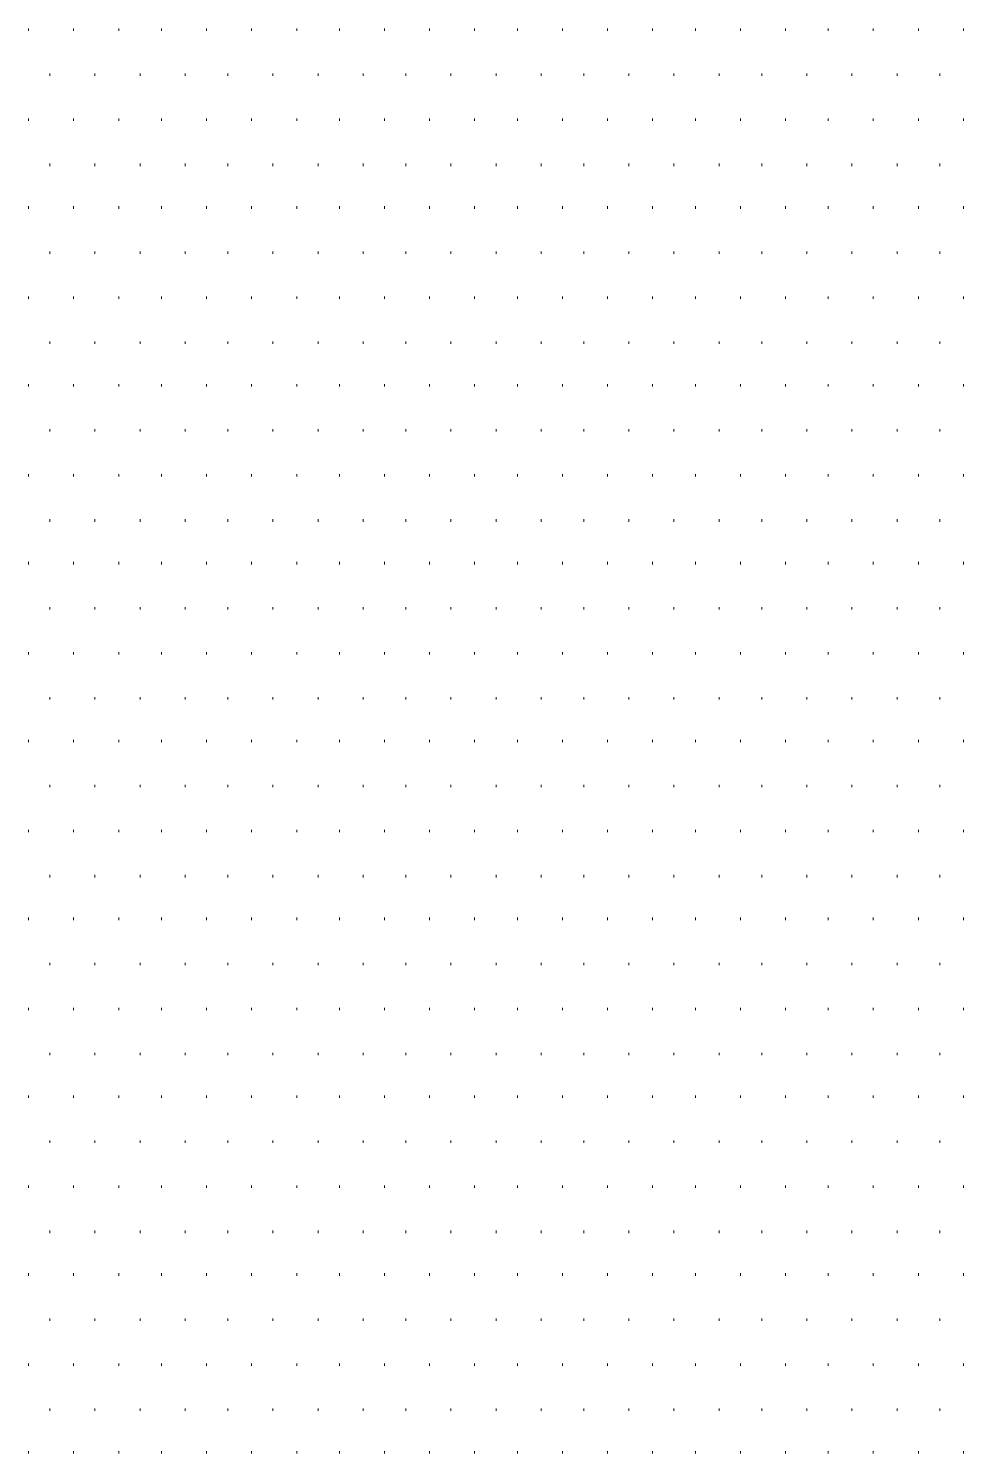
# Model space of a CAD drawing. Header units: millimetres. Extents: x -383313 to -161684, y -117025 to 99224.
# Drawn here: x -323478 to -321810, y -20991 to -18447 of the extents above; entities that cross this region are included whole.
import ezdxf

# ---------------------------------------------------------------- set-up
doc = ezdxf.new("R2010")
doc.units = ezdxf.units.MM
doc.header["$MEASUREMENT"] = 0
doc.layers.add('PDF_Geometry', color=7, linetype='Continuous')

# ---------------------------------------------------------------- blocks, each defined once
blk = doc.blocks.new('A$Cf5759c35')
at = {"layer": 'PDF_Geometry', "color": 8, "lineweight": 9}
for points in [[(34984.1, -186.3), (34984.1, -182)], [(35064.5, -186.3), (35064.5, -182)], [(35145, -186.3), (35145, -182)], [(35221.2, -186.3), (35221.2, -182)], [(35301.6, -186.3), (35301.6, -182)], [(35382, -186.3), (35382, -182)], [(35462.5, -186.3), (35462.5, -182)], [(35538.7, -186.3), (35538.7, -182)], [(35619.1, -186.3), (35619.1, -182)], [(35699.5, -186.3), (35699.5, -182)], [(35780, -186.3), (35780, -182)], [(35856.2, -186.3), (35856.2, -182)], [(35936.6, -186.3), (35936.6, -182)], [(36017, -186.3), (36017, -182)], [(36097.5, -186.3), (36097.5, -182)], [(36173.7, -186.3), (36173.7, -182)], [(36254.1, -186.3), (36254.1, -182)], [(36334.5, -186.3), (36334.5, -182)], [(36410.7, -186.3), (36410.7, -182)], [(36491.2, -186.3), (36491.2, -182)], [(36571.6, -186.3), (36571.6, -182)], [(36652, -186.3), (36652, -182)], [(35022.2, -266.7), (35022.2, -262.5)], [(35102.6, -266.7), (35102.6, -262.5)], [(35183.1, -266.7), (35183.1, -262.5)], [(35263.5, -266.7), (35263.5, -262.5)], [(35339.7, -266.7), (35339.7, -262.5)], [(35420.1, -266.7), (35420.1, -262.5)], [(35500.6, -266.7), (35500.6, -262.5)], [(35581, -266.7), (35581, -262.5)], [(35657.2, -266.7), (35657.2, -262.5)], [(35737.6, -266.7), (35737.6, -262.5)], [(35818.1, -266.7), (35818.1, -262.5)], [(35898.5, -266.7), (35898.5, -262.5)], [(35974.7, -266.7), (35974.7, -262.5)], [(36055.1, -266.7), (36055.1, -262.5)], [(36135.6, -266.7), (36135.6, -262.5)], [(36216, -266.7), (36216, -262.5)], [(36292.2, -266.7), (36292.2, -262.5)], [(36372.6, -266.7), (36372.6, -262.5)], [(36453.1, -266.7), (36453.1, -262.5)], [(36533.5, -266.7), (36533.5, -262.5)], [(36609.7, -266.7), (36609.7, -262.5)], [(34984.1, -347.1), (34984.1, -342.9)], [(35064.5, -347.1), (35064.5, -342.9)], [(35145, -347.1), (35145, -342.9)], [(35221.2, -347.1), (35221.2, -342.9)], [(35301.6, -347.1), (35301.6, -342.9)], [(35382, -347.1), (35382, -342.9)], [(35462.5, -347.1), (35462.5, -342.9)], [(35538.7, -347.1), (35538.7, -342.9)], [(35619.1, -347.1), (35619.1, -342.9)], [(35699.5, -347.1), (35699.5, -342.9)], [(35780, -347.1), (35780, -342.9)], [(35856.2, -347.1), (35856.2, -342.9)], [(35936.6, -347.1), (35936.6, -342.9)], [(36017, -347.1), (36017, -342.9)], [(36097.5, -347.1), (36097.5, -342.9)], [(36173.7, -347.1), (36173.7, -342.9)], [(36254.1, -347.1), (36254.1, -342.9)], [(36334.5, -347.1), (36334.5, -342.9)], [(36410.7, -347.1), (36410.7, -342.9)], [(36491.2, -347.1), (36491.2, -342.9)], [(36571.6, -347.1), (36571.6, -342.9)], [(36652, -347.1), (36652, -342.9)], [(35022.2, -427.6), (35022.2, -423.3)], [(35102.6, -427.6), (35102.6, -423.3)], [(35183.1, -427.6), (35183.1, -423.3)], [(35263.5, -427.6), (35263.5, -423.3)], [(35339.7, -427.6), (35339.7, -423.3)], [(35420.1, -427.6), (35420.1, -423.3)], [(35500.6, -427.6), (35500.6, -423.3)], [(35581, -427.6), (35581, -423.3)], [(35657.2, -427.6), (35657.2, -423.3)], [(35737.6, -427.6), (35737.6, -423.3)], [(35818.1, -427.6), (35818.1, -423.3)], [(35898.5, -427.6), (35898.5, -423.3)], [(35974.7, -427.6), (35974.7, -423.3)], [(36055.1, -427.6), (36055.1, -423.3)], [(36135.6, -427.6), (36135.6, -423.3)], [(36216, -427.6), (36216, -423.3)], [(36292.2, -427.6), (36292.2, -423.3)], [(36372.6, -427.6), (36372.6, -423.3)], [(36453.1, -427.6), (36453.1, -423.3)], [(36533.5, -427.6), (36533.5, -423.3)], [(36609.7, -427.6), (36609.7, -423.3)], [(34984.1, -503.8), (34984.1, -499.5)], [(35064.5, -503.8), (35064.5, -499.5)], [(35145, -503.8), (35145, -499.5)], [(35221.2, -503.8), (35221.2, -499.5)], [(35301.6, -503.8), (35301.6, -499.5)], [(35382, -503.8), (35382, -499.5)], [(35462.5, -503.8), (35462.5, -499.5)], [(35538.7, -503.8), (35538.7, -499.5)], [(35619.1, -503.8), (35619.1, -499.5)], [(35699.5, -503.8), (35699.5, -499.5)], [(35780, -503.8), (35780, -499.5)], [(35856.2, -503.8), (35856.2, -499.5)], [(35936.6, -503.8), (35936.6, -499.5)], [(36017, -503.8), (36017, -499.5)], [(36097.5, -503.8), (36097.5, -499.5)], [(36173.7, -503.8), (36173.7, -499.5)], [(36254.1, -503.8), (36254.1, -499.5)], [(36334.5, -503.8), (36334.5, -499.5)], [(36410.7, -503.8), (36410.7, -499.5)], [(36491.2, -503.8), (36491.2, -499.5)], [(36571.6, -503.8), (36571.6, -499.5)], [(36652, -503.8), (36652, -499.5)], [(35022.2, -584.2), (35022.2, -580)], [(35102.6, -584.2), (35102.6, -580)], [(35183.1, -584.2), (35183.1, -580)], [(35263.5, -584.2), (35263.5, -580)], [(35339.7, -584.2), (35339.7, -580)], [(35420.1, -584.2), (35420.1, -580)], [(35500.6, -584.2), (35500.6, -580)], [(35581, -584.2), (35581, -580)], [(35657.2, -584.2), (35657.2, -580)], [(35737.6, -584.2), (35737.6, -580)], [(35818.1, -584.2), (35818.1, -580)], [(35898.5, -584.2), (35898.5, -580)], [(35974.7, -584.2), (35974.7, -580)], [(36055.1, -584.2), (36055.1, -580)], [(36135.6, -584.2), (36135.6, -580)], [(36216, -584.2), (36216, -580)], [(36292.2, -584.2), (36292.2, -580)], [(36372.6, -584.2), (36372.6, -580)], [(36453.1, -584.2), (36453.1, -580)], [(36533.5, -584.2), (36533.5, -580)], [(36609.7, -584.2), (36609.7, -580)], [(34984.1, -664.6), (34984.1, -660.4)], [(35064.5, -664.6), (35064.5, -660.4)], [(35145, -664.6), (35145, -660.4)], [(35221.2, -664.6), (35221.2, -660.4)], [(35301.6, -664.6), (35301.6, -660.4)], [(35382, -664.6), (35382, -660.4)], [(35462.5, -664.6), (35462.5, -660.4)], [(35538.7, -664.6), (35538.7, -660.4)], [(35619.1, -664.6), (35619.1, -660.4)], [(35699.5, -664.6), (35699.5, -660.4)], [(35780, -664.6), (35780, -660.4)], [(35856.2, -664.6), (35856.2, -660.4)], [(35936.6, -664.6), (35936.6, -660.4)], [(36017, -664.6), (36017, -660.4)], [(36097.5, -664.6), (36097.5, -660.4)], [(36173.7, -664.6), (36173.7, -660.4)], [(36254.1, -664.6), (36254.1, -660.4)], [(36334.5, -664.6), (36334.5, -660.4)], [(36410.7, -664.6), (36410.7, -660.4)], [(36491.2, -664.6), (36491.2, -660.4)], [(36571.6, -664.6), (36571.6, -660.4)], [(36652, -664.6), (36652, -660.4)], [(35022.2, -745.1), (35022.2, -740.8)], [(35102.6, -745.1), (35102.6, -740.8)], [(35183.1, -745.1), (35183.1, -740.8)], [(35263.5, -745.1), (35263.5, -740.8)], [(35339.7, -745.1), (35339.7, -740.8)], [(35420.1, -745.1), (35420.1, -740.8)], [(35500.6, -745.1), (35500.6, -740.8)], [(35581, -745.1), (35581, -740.8)], [(35657.2, -745.1), (35657.2, -740.8)], [(35737.6, -745.1), (35737.6, -740.8)], [(35818.1, -745.1), (35818.1, -740.8)], [(35898.5, -745.1), (35898.5, -740.8)], [(35974.7, -745.1), (35974.7, -740.8)], [(36055.1, -745.1), (36055.1, -740.8)], [(36135.6, -745.1), (36135.6, -740.8)], [(36216, -745.1), (36216, -740.8)], [(36292.2, -745.1), (36292.2, -740.8)], [(36372.6, -745.1), (36372.6, -740.8)], [(36453.1, -745.1), (36453.1, -740.8)], [(36533.5, -745.1), (36533.5, -740.8)], [(36609.7, -745.1), (36609.7, -740.8)], [(34984.1, -821.3), (34984.1, -817)], [(35064.5, -821.3), (35064.5, -817)], [(35145, -821.3), (35145, -817)], [(35221.2, -821.3), (35221.2, -817)], [(35301.6, -821.3), (35301.6, -817)], [(35382, -821.3), (35382, -817)], [(35462.5, -821.3), (35462.5, -817)], [(35538.7, -821.3), (35538.7, -817)], [(35619.1, -821.3), (35619.1, -817)], [(35699.5, -821.3), (35699.5, -817)], [(35780, -821.3), (35780, -817)], [(35856.2, -821.3), (35856.2, -817)], [(35936.6, -821.3), (35936.6, -817)], [(36017, -821.3), (36017, -817)], [(36097.5, -821.3), (36097.5, -817)], [(36173.7, -821.3), (36173.7, -817)], [(36254.1, -821.3), (36254.1, -817)], [(36334.5, -821.3), (36334.5, -817)], [(36410.7, -821.3), (36410.7, -817)], [(36491.2, -821.3), (36491.2, -817)], [(36571.6, -821.3), (36571.6, -817)], [(36652, -821.3), (36652, -817)], [(35022.2, -901.7), (35022.2, -897.5)], [(35102.6, -901.7), (35102.6, -897.5)], [(35183.1, -901.7), (35183.1, -897.5)], [(35263.5, -901.7), (35263.5, -897.5)], [(35339.7, -901.7), (35339.7, -897.5)], [(35420.1, -901.7), (35420.1, -897.5)], [(35500.6, -901.7), (35500.6, -897.5)], [(35581, -901.7), (35581, -897.5)], [(35657.2, -901.7), (35657.2, -897.5)], [(35737.6, -901.7), (35737.6, -897.5)], [(35818.1, -901.7), (35818.1, -897.5)], [(35898.5, -901.7), (35898.5, -897.5)], [(35974.7, -901.7), (35974.7, -897.5)], [(36055.1, -901.7), (36055.1, -897.5)], [(36135.6, -901.7), (36135.6, -897.5)], [(36216, -901.7), (36216, -897.5)], [(36292.2, -901.7), (36292.2, -897.5)], [(36372.6, -901.7), (36372.6, -897.5)], [(36453.1, -901.7), (36453.1, -897.5)], [(36533.5, -901.7), (36533.5, -897.5)], [(36609.7, -901.7), (36609.7, -897.5)], [(34984.1, -982.1), (34984.1, -977.9)], [(35064.5, -982.1), (35064.5, -977.9)], [(35145, -982.1), (35145, -977.9)], [(35221.2, -982.1), (35221.2, -977.9)], [(35301.6, -982.1), (35301.6, -977.9)], [(35382, -982.1), (35382, -977.9)], [(35462.5, -982.1), (35462.5, -977.9)], [(35538.7, -982.1), (35538.7, -977.9)], [(35619.1, -982.1), (35619.1, -977.9)], [(35699.5, -982.1), (35699.5, -977.9)], [(35780, -982.1), (35780, -977.9)], [(35856.2, -982.1), (35856.2, -977.9)], [(35936.6, -982.1), (35936.6, -977.9)], [(36017, -982.1), (36017, -977.9)], [(36097.5, -982.1), (36097.5, -977.9)], [(36173.7, -982.1), (36173.7, -977.9)], [(36254.1, -982.1), (36254.1, -977.9)], [(36334.5, -982.1), (36334.5, -977.9)], [(36410.7, -982.1), (36410.7, -977.9)], [(36491.2, -982.1), (36491.2, -977.9)], [(36571.6, -982.1), (36571.6, -977.9)], [(36652, -982.1), (36652, -977.9)], [(35022.2, -1062.6), (35022.2, -1058.3)], [(35102.6, -1062.6), (35102.6, -1058.3)], [(35183.1, -1062.6), (35183.1, -1058.3)], [(35263.5, -1062.6), (35263.5, -1058.3)], [(35339.7, -1062.6), (35339.7, -1058.3)], [(35420.1, -1062.6), (35420.1, -1058.3)], [(35500.6, -1062.6), (35500.6, -1058.3)], [(35581, -1062.6), (35581, -1058.3)], [(35657.2, -1062.6), (35657.2, -1058.3)], [(35737.6, -1062.6), (35737.6, -1058.3)], [(35818.1, -1062.6), (35818.1, -1058.3)], [(35898.5, -1062.6), (35898.5, -1058.3)], [(35974.7, -1062.6), (35974.7, -1058.3)], [(36055.1, -1062.6), (36055.1, -1058.3)], [(36135.6, -1062.6), (36135.6, -1058.3)], [(36216, -1062.6), (36216, -1058.3)], [(36292.2, -1062.6), (36292.2, -1058.3)], [(36372.6, -1062.6), (36372.6, -1058.3)], [(36453.1, -1062.6), (36453.1, -1058.3)], [(36533.5, -1062.6), (36533.5, -1058.3)], [(36609.7, -1062.6), (36609.7, -1058.3)], [(34984.1, -1138.8), (34984.1, -1134.5)], [(35064.5, -1138.8), (35064.5, -1134.5)], [(35145, -1138.8), (35145, -1134.5)], [(35221.2, -1138.8), (35221.2, -1134.5)], [(35301.6, -1138.8), (35301.6, -1134.5)], [(35382, -1138.8), (35382, -1134.5)], [(35462.5, -1138.8), (35462.5, -1134.5)], [(35538.7, -1138.8), (35538.7, -1134.5)], [(35619.1, -1138.8), (35619.1, -1134.5)], [(35699.5, -1138.8), (35699.5, -1134.5)], [(35780, -1138.8), (35780, -1134.5)], [(35856.2, -1138.8), (35856.2, -1134.5)], [(35936.6, -1138.8), (35936.6, -1134.5)], [(36017, -1138.8), (36017, -1134.5)], [(36097.5, -1138.8), (36097.5, -1134.5)], [(36173.7, -1138.8), (36173.7, -1134.5)], [(36254.1, -1138.8), (36254.1, -1134.5)], [(36334.5, -1138.8), (36334.5, -1134.5)], [(36410.7, -1138.8), (36410.7, -1134.5)], [(36491.2, -1138.8), (36491.2, -1134.5)], [(36571.6, -1138.8), (36571.6, -1134.5)], [(36652, -1138.8), (36652, -1134.5)], [(35022.2, -1219.2), (35022.2, -1215)], [(35102.6, -1219.2), (35102.6, -1215)], [(35183.1, -1219.2), (35183.1, -1215)], [(35263.5, -1219.2), (35263.5, -1215)], [(35339.7, -1219.2), (35339.7, -1215)], [(35420.1, -1219.2), (35420.1, -1215)], [(35500.6, -1219.2), (35500.6, -1215)], [(35581, -1219.2), (35581, -1215)], [(35657.2, -1219.2), (35657.2, -1215)], [(35737.6, -1219.2), (35737.6, -1215)], [(35818.1, -1219.2), (35818.1, -1215)], [(35898.5, -1219.2), (35898.5, -1215)], [(35974.7, -1219.2), (35974.7, -1215)], [(36055.1, -1219.2), (36055.1, -1215)], [(36135.6, -1219.2), (36135.6, -1215)], [(36216, -1219.2), (36216, -1215)], [(36292.2, -1219.2), (36292.2, -1215)], [(36372.6, -1219.2), (36372.6, -1215)], [(36453.1, -1219.2), (36453.1, -1215)], [(36533.5, -1219.2), (36533.5, -1215)], [(36609.7, -1219.2), (36609.7, -1215)], [(34984.1, -1299.6), (34984.1, -1295.4)], [(35064.5, -1299.6), (35064.5, -1295.4)], [(35145, -1299.6), (35145, -1295.4)], [(35221.2, -1299.6), (35221.2, -1295.4)], [(35301.6, -1299.6), (35301.6, -1295.4)], [(35382, -1299.6), (35382, -1295.4)], [(35462.5, -1299.6), (35462.5, -1295.4)], [(35538.7, -1299.6), (35538.7, -1295.4)], [(35619.1, -1299.6), (35619.1, -1295.4)], [(35699.5, -1299.6), (35699.5, -1295.4)], [(35780, -1299.6), (35780, -1295.4)], [(35856.2, -1299.6), (35856.2, -1295.4)], [(35936.6, -1299.6), (35936.6, -1295.4)], [(36017, -1299.6), (36017, -1295.4)], [(36097.5, -1299.6), (36097.5, -1295.4)], [(36173.7, -1299.6), (36173.7, -1295.4)], [(36254.1, -1299.6), (36254.1, -1295.4)], [(36334.5, -1299.6), (36334.5, -1295.4)], [(36410.7, -1299.6), (36410.7, -1295.4)], [(36491.2, -1299.6), (36491.2, -1295.4)], [(36571.6, -1299.6), (36571.6, -1295.4)], [(36652, -1299.6), (36652, -1295.4)], [(35022.2, -1380.1), (35022.2, -1375.8)], [(35102.6, -1380.1), (35102.6, -1375.8)], [(35183.1, -1380.1), (35183.1, -1375.8)], [(35263.5, -1380.1), (35263.5, -1375.8)], [(35339.7, -1380.1), (35339.7, -1375.8)], [(35420.1, -1380.1), (35420.1, -1375.8)], [(35500.6, -1380.1), (35500.6, -1375.8)], [(35581, -1380.1), (35581, -1375.8)], [(35657.2, -1380.1), (35657.2, -1375.8)], [(35737.6, -1380.1), (35737.6, -1375.8)], [(35818.1, -1380.1), (35818.1, -1375.8)], [(35898.5, -1380.1), (35898.5, -1375.8)], [(35974.7, -1380.1), (35974.7, -1375.8)], [(36055.1, -1380.1), (36055.1, -1375.8)], [(36135.6, -1380.1), (36135.6, -1375.8)], [(36216, -1380.1), (36216, -1375.8)], [(36292.2, -1380.1), (36292.2, -1375.8)], [(36372.6, -1380.1), (36372.6, -1375.8)], [(36453.1, -1380.1), (36453.1, -1375.8)], [(36533.5, -1380.1), (36533.5, -1375.8)], [(36609.7, -1380.1), (36609.7, -1375.8)], [(34984.1, -1456.3), (34984.1, -1452)], [(35064.5, -1456.3), (35064.5, -1452)], [(35145, -1456.3), (35145, -1452)], [(35221.2, -1456.3), (35221.2, -1452)], [(35301.6, -1456.3), (35301.6, -1452)], [(35382, -1456.3), (35382, -1452)], [(35462.5, -1456.3), (35462.5, -1452)], [(35538.7, -1456.3), (35538.7, -1452)], [(35619.1, -1456.3), (35619.1, -1452)], [(35699.5, -1456.3), (35699.5, -1452)], [(35780, -1456.3), (35780, -1452)], [(35856.2, -1456.3), (35856.2, -1452)], [(35936.6, -1456.3), (35936.6, -1452)], [(36017, -1456.3), (36017, -1452)], [(36097.5, -1456.3), (36097.5, -1452)], [(36173.7, -1456.3), (36173.7, -1452)], [(36254.1, -1456.3), (36254.1, -1452)], [(36334.5, -1456.3), (36334.5, -1452)], [(36410.7, -1456.3), (36410.7, -1452)], [(36491.2, -1456.3), (36491.2, -1452)], [(36571.6, -1456.3), (36571.6, -1452)], [(36652, -1456.3), (36652, -1452)], [(35022.2, -1536.7), (35022.2, -1532.5)], [(35102.6, -1536.7), (35102.6, -1532.5)], [(35183.1, -1536.7), (35183.1, -1532.5)], [(35263.5, -1536.7), (35263.5, -1532.5)], [(35339.7, -1536.7), (35339.7, -1532.5)], [(35420.1, -1536.7), (35420.1, -1532.5)], [(35500.6, -1536.7), (35500.6, -1532.5)], [(35581, -1536.7), (35581, -1532.5)], [(35657.2, -1536.7), (35657.2, -1532.5)], [(35737.6, -1536.7), (35737.6, -1532.5)], [(35818.1, -1536.7), (35818.1, -1532.5)], [(35898.5, -1536.7), (35898.5, -1532.5)], [(35974.7, -1536.7), (35974.7, -1532.5)], [(36055.1, -1536.7), (36055.1, -1532.5)], [(36135.6, -1536.7), (36135.6, -1532.5)], [(36216, -1536.7), (36216, -1532.5)], [(36292.2, -1536.7), (36292.2, -1532.5)], [(36372.6, -1536.7), (36372.6, -1532.5)], [(36453.1, -1536.7), (36453.1, -1532.5)], [(36533.5, -1536.7), (36533.5, -1532.5)], [(36609.7, -1536.7), (36609.7, -1532.5)], [(34984.1, -1617.1), (34984.1, -1612.9)], [(35064.5, -1617.1), (35064.5, -1612.9)], [(35145, -1617.1), (35145, -1612.9)], [(35221.2, -1617.1), (35221.2, -1612.9)], [(35301.6, -1617.1), (35301.6, -1612.9)], [(35382, -1617.1), (35382, -1612.9)], [(35462.5, -1617.1), (35462.5, -1612.9)], [(35538.7, -1617.1), (35538.7, -1612.9)], [(35619.1, -1617.1), (35619.1, -1612.9)], [(35699.5, -1617.1), (35699.5, -1612.9)], [(35780, -1617.1), (35780, -1612.9)], [(35856.2, -1617.1), (35856.2, -1612.9)], [(35936.6, -1617.1), (35936.6, -1612.9)], [(36017, -1617.1), (36017, -1612.9)], [(36097.5, -1617.1), (36097.5, -1612.9)], [(36173.7, -1617.1), (36173.7, -1612.9)], [(36254.1, -1617.1), (36254.1, -1612.9)], [(36334.5, -1617.1), (36334.5, -1612.9)], [(36410.7, -1617.1), (36410.7, -1612.9)], [(36491.2, -1617.1), (36491.2, -1612.9)], [(36571.6, -1617.1), (36571.6, -1612.9)], [(36652, -1617.1), (36652, -1612.9)], [(35022.2, -1697.6), (35022.2, -1693.3)], [(35102.6, -1697.6), (35102.6, -1693.3)], [(35183.1, -1697.6), (35183.1, -1693.3)], [(35263.5, -1697.6), (35263.5, -1693.3)], [(35339.7, -1697.6), (35339.7, -1693.3)], [(35420.1, -1697.6), (35420.1, -1693.3)], [(35500.6, -1697.6), (35500.6, -1693.3)], [(35581, -1697.6), (35581, -1693.3)], [(35657.2, -1697.6), (35657.2, -1693.3)], [(35737.6, -1697.6), (35737.6, -1693.3)], [(35818.1, -1697.6), (35818.1, -1693.3)], [(35898.5, -1697.6), (35898.5, -1693.3)], [(35974.7, -1697.6), (35974.7, -1693.3)], [(36055.1, -1697.6), (36055.1, -1693.3)], [(36135.6, -1697.6), (36135.6, -1693.3)], [(36216, -1697.6), (36216, -1693.3)], [(36292.2, -1697.6), (36292.2, -1693.3)], [(36372.6, -1697.6), (36372.6, -1693.3)], [(36453.1, -1697.6), (36453.1, -1693.3)], [(36533.5, -1697.6), (36533.5, -1693.3)], [(36609.7, -1697.6), (36609.7, -1693.3)], [(34984.1, -1773.8), (34984.1, -1769.5)], [(35064.5, -1773.8), (35064.5, -1769.5)], [(35145, -1773.8), (35145, -1769.5)], [(35221.2, -1773.8), (35221.2, -1769.5)], [(35301.6, -1773.8), (35301.6, -1769.5)], [(35382, -1773.8), (35382, -1769.5)], [(35462.5, -1773.8), (35462.5, -1769.5)], [(35538.7, -1773.8), (35538.7, -1769.5)], [(35619.1, -1773.8), (35619.1, -1769.5)], [(35699.5, -1773.8), (35699.5, -1769.5)], [(35780, -1773.8), (35780, -1769.5)], [(35856.2, -1773.8), (35856.2, -1769.5)], [(35936.6, -1773.8), (35936.6, -1769.5)], [(36017, -1773.8), (36017, -1769.5)], [(36097.5, -1773.8), (36097.5, -1769.5)], [(36173.7, -1773.8), (36173.7, -1769.5)], [(36254.1, -1773.8), (36254.1, -1769.5)], [(36334.5, -1773.8), (36334.5, -1769.5)], [(36410.7, -1773.8), (36410.7, -1769.5)], [(36491.2, -1773.8), (36491.2, -1769.5)], [(36571.6, -1773.8), (36571.6, -1769.5)], [(36652, -1773.8), (36652, -1769.5)], [(35022.2, -1854.2), (35022.2, -1850)], [(35102.6, -1854.2), (35102.6, -1850)], [(35183.1, -1854.2), (35183.1, -1850)], [(35263.5, -1854.2), (35263.5, -1850)], [(35339.7, -1854.2), (35339.7, -1850)], [(35420.1, -1854.2), (35420.1, -1850)], [(35500.6, -1854.2), (35500.6, -1850)], [(35581, -1854.2), (35581, -1850)], [(35657.2, -1854.2), (35657.2, -1850)], [(35737.6, -1854.2), (35737.6, -1850)], [(35818.1, -1854.2), (35818.1, -1850)], [(35898.5, -1854.2), (35898.5, -1850)], [(35974.7, -1854.2), (35974.7, -1850)], [(36055.1, -1854.2), (36055.1, -1850)], [(36135.6, -1854.2), (36135.6, -1850)], [(36216, -1854.2), (36216, -1850)], [(36292.2, -1854.2), (36292.2, -1850)], [(36372.6, -1854.2), (36372.6, -1850)], [(36453.1, -1854.2), (36453.1, -1850)], [(36533.5, -1854.2), (36533.5, -1850)], [(36609.7, -1854.2), (36609.7, -1850)], [(34984.1, -1934.6), (34984.1, -1930.4)], [(35064.5, -1934.6), (35064.5, -1930.4)], [(35145, -1934.6), (35145, -1930.4)], [(35221.2, -1934.6), (35221.2, -1930.4)], [(35301.6, -1934.6), (35301.6, -1930.4)], [(35382, -1934.6), (35382, -1930.4)], [(35462.5, -1934.6), (35462.5, -1930.4)], [(35538.7, -1934.6), (35538.7, -1930.4)], [(35619.1, -1934.6), (35619.1, -1930.4)], [(35699.5, -1934.6), (35699.5, -1930.4)], [(35780, -1934.6), (35780, -1930.4)], [(35856.2, -1934.6), (35856.2, -1930.4)], [(35936.6, -1934.6), (35936.6, -1930.4)], [(36017, -1934.6), (36017, -1930.4)], [(36097.5, -1934.6), (36097.5, -1930.4)], [(36173.7, -1934.6), (36173.7, -1930.4)], [(36254.1, -1934.6), (36254.1, -1930.4)], [(36334.5, -1934.6), (36334.5, -1930.4)], [(36410.7, -1934.6), (36410.7, -1930.4)], [(36491.2, -1934.6), (36491.2, -1930.4)], [(36571.6, -1934.6), (36571.6, -1930.4)], [(36652, -1934.6), (36652, -1930.4)], [(35022.2, -2015.1), (35022.2, -2010.8)], [(35102.6, -2015.1), (35102.6, -2010.8)], [(35183.1, -2015.1), (35183.1, -2010.8)], [(35263.5, -2015.1), (35263.5, -2010.8)], [(35339.7, -2015.1), (35339.7, -2010.8)], [(35420.1, -2015.1), (35420.1, -2010.8)], [(35500.6, -2015.1), (35500.6, -2010.8)], [(35581, -2015.1), (35581, -2010.8)], [(35657.2, -2015.1), (35657.2, -2010.8)], [(35737.6, -2015.1), (35737.6, -2010.8)], [(35818.1, -2015.1), (35818.1, -2010.8)], [(35898.5, -2015.1), (35898.5, -2010.8)], [(35974.7, -2015.1), (35974.7, -2010.8)], [(36055.1, -2015.1), (36055.1, -2010.8)], [(36135.6, -2015.1), (36135.6, -2010.8)], [(36216, -2015.1), (36216, -2010.8)], [(36292.2, -2015.1), (36292.2, -2010.8)], [(36372.6, -2015.1), (36372.6, -2010.8)], [(36453.1, -2015.1), (36453.1, -2010.8)], [(36533.5, -2015.1), (36533.5, -2010.8)], [(36609.7, -2015.1), (36609.7, -2010.8)], [(34984.1, -2091.3), (34984.1, -2087)], [(35064.5, -2091.3), (35064.5, -2087)], [(35145, -2091.3), (35145, -2087)], [(35221.2, -2091.3), (35221.2, -2087)], [(35301.6, -2091.3), (35301.6, -2087)], [(35382, -2091.3), (35382, -2087)], [(35462.5, -2091.3), (35462.5, -2087)], [(35538.7, -2091.3), (35538.7, -2087)], [(35619.1, -2091.3), (35619.1, -2087)], [(35699.5, -2091.3), (35699.5, -2087)], [(35780, -2091.3), (35780, -2087)], [(35856.2, -2091.3), (35856.2, -2087)], [(35936.6, -2091.3), (35936.6, -2087)], [(36017, -2091.3), (36017, -2087)], [(36097.5, -2091.3), (36097.5, -2087)], [(36173.7, -2091.3), (36173.7, -2087)], [(36254.1, -2091.3), (36254.1, -2087)], [(36334.5, -2091.3), (36334.5, -2087)], [(36410.7, -2091.3), (36410.7, -2087)], [(36491.2, -2091.3), (36491.2, -2087)], [(36571.6, -2091.3), (36571.6, -2087)], [(36652, -2091.3), (36652, -2087)], [(35022.2, -2171.7), (35022.2, -2167.5)], [(35102.6, -2171.7), (35102.6, -2167.5)], [(35183.1, -2171.7), (35183.1, -2167.5)], [(35263.5, -2171.7), (35263.5, -2167.5)], [(35339.7, -2171.7), (35339.7, -2167.5)], [(35420.1, -2171.7), (35420.1, -2167.5)], [(35500.6, -2171.7), (35500.6, -2167.5)], [(35581, -2171.7), (35581, -2167.5)], [(35657.2, -2171.7), (35657.2, -2167.5)], [(35737.6, -2171.7), (35737.6, -2167.5)], [(35818.1, -2171.7), (35818.1, -2167.5)], [(35898.5, -2171.7), (35898.5, -2167.5)], [(35974.7, -2171.7), (35974.7, -2167.5)], [(36055.1, -2171.7), (36055.1, -2167.5)], [(36135.6, -2171.7), (36135.6, -2167.5)], [(36216, -2171.7), (36216, -2167.5)], [(36292.2, -2171.7), (36292.2, -2167.5)], [(36372.6, -2171.7), (36372.6, -2167.5)], [(36453.1, -2171.7), (36453.1, -2167.5)], [(36533.5, -2171.7), (36533.5, -2167.5)], [(36609.7, -2171.7), (36609.7, -2167.5)], [(34984.1, -2252.1), (34984.1, -2247.9)], [(35064.5, -2252.1), (35064.5, -2247.9)], [(35145, -2252.1), (35145, -2247.9)], [(35221.2, -2252.1), (35221.2, -2247.9)], [(35301.6, -2252.1), (35301.6, -2247.9)], [(35382, -2252.1), (35382, -2247.9)], [(35462.5, -2252.1), (35462.5, -2247.9)], [(35538.7, -2252.1), (35538.7, -2247.9)], [(35619.1, -2252.1), (35619.1, -2247.9)], [(35699.5, -2252.1), (35699.5, -2247.9)], [(35780, -2252.1), (35780, -2247.9)], [(35856.2, -2252.1), (35856.2, -2247.9)], [(35936.6, -2252.1), (35936.6, -2247.9)], [(36017, -2252.1), (36017, -2247.9)], [(36097.5, -2252.1), (36097.5, -2247.9)], [(36173.7, -2252.1), (36173.7, -2247.9)], [(36254.1, -2252.1), (36254.1, -2247.9)], [(36334.5, -2252.1), (36334.5, -2247.9)], [(36410.7, -2252.1), (36410.7, -2247.9)], [(36491.2, -2252.1), (36491.2, -2247.9)], [(36571.6, -2252.1), (36571.6, -2247.9)], [(36652, -2252.1), (36652, -2247.9)], [(35022.2, -2332.6), (35022.2, -2328.3)], [(35102.6, -2332.6), (35102.6, -2328.3)], [(35183.1, -2332.6), (35183.1, -2328.3)], [(35263.5, -2332.6), (35263.5, -2328.3)], [(35339.7, -2332.6), (35339.7, -2328.3)], [(35420.1, -2332.6), (35420.1, -2328.3)], [(35500.6, -2332.6), (35500.6, -2328.3)], [(35581, -2332.6), (35581, -2328.3)], [(35657.2, -2332.6), (35657.2, -2328.3)], [(35737.6, -2332.6), (35737.6, -2328.3)], [(35818.1, -2332.6), (35818.1, -2328.3)], [(35898.5, -2332.6), (35898.5, -2328.3)], [(35974.7, -2332.6), (35974.7, -2328.3)], [(36055.1, -2332.6), (36055.1, -2328.3)], [(36135.6, -2332.6), (36135.6, -2328.3)], [(36216, -2332.6), (36216, -2328.3)], [(36292.2, -2332.6), (36292.2, -2328.3)], [(36372.6, -2332.6), (36372.6, -2328.3)], [(36453.1, -2332.6), (36453.1, -2328.3)], [(36533.5, -2332.6), (36533.5, -2328.3)], [(36609.7, -2332.6), (36609.7, -2328.3)], [(34984.1, -2408.8), (34984.1, -2404.5)], [(35064.5, -2408.8), (35064.5, -2404.5)], [(35145, -2408.8), (35145, -2404.5)], [(35221.2, -2408.8), (35221.2, -2404.5)], [(35301.6, -2408.8), (35301.6, -2404.5)], [(35382, -2408.8), (35382, -2404.5)], [(35462.5, -2408.8), (35462.5, -2404.5)], [(35538.7, -2408.8), (35538.7, -2404.5)], [(35619.1, -2408.8), (35619.1, -2404.5)], [(35699.5, -2408.8), (35699.5, -2404.5)], [(35780, -2408.8), (35780, -2404.5)], [(35856.2, -2408.8), (35856.2, -2404.5)], [(35936.6, -2408.8), (35936.6, -2404.5)], [(36017, -2408.8), (36017, -2404.5)], [(36097.5, -2408.8), (36097.5, -2404.5)], [(36173.7, -2408.8), (36173.7, -2404.5)], [(36254.1, -2408.8), (36254.1, -2404.5)], [(36334.5, -2408.8), (36334.5, -2404.5)], [(36410.7, -2408.8), (36410.7, -2404.5)], [(36491.2, -2408.8), (36491.2, -2404.5)], [(36571.6, -2408.8), (36571.6, -2404.5)], [(36652, -2408.8), (36652, -2404.5)], [(35022.2, -2489.2), (35022.2, -2485)], [(35102.6, -2489.2), (35102.6, -2485)], [(35183.1, -2489.2), (35183.1, -2485)], [(35263.5, -2489.2), (35263.5, -2485)], [(35339.7, -2489.2), (35339.7, -2485)], [(35420.1, -2489.2), (35420.1, -2485)], [(35500.6, -2489.2), (35500.6, -2485)], [(35581, -2489.2), (35581, -2485)], [(35657.2, -2489.2), (35657.2, -2485)], [(35737.6, -2489.2), (35737.6, -2485)], [(35818.1, -2489.2), (35818.1, -2485)], [(35898.5, -2489.2), (35898.5, -2485)], [(35974.7, -2489.2), (35974.7, -2485)], [(36055.1, -2489.2), (36055.1, -2485)], [(36135.6, -2489.2), (36135.6, -2485)], [(36216, -2489.2), (36216, -2485)], [(36292.2, -2489.2), (36292.2, -2485)], [(36372.6, -2489.2), (36372.6, -2485)], [(36453.1, -2489.2), (36453.1, -2485)], [(36533.5, -2489.2), (36533.5, -2485)], [(36609.7, -2489.2), (36609.7, -2485)], [(34984.1, -2569.6), (34984.1, -2565.4)], [(35064.5, -2569.6), (35064.5, -2565.4)], [(35145, -2569.6), (35145, -2565.4)], [(35221.2, -2569.6), (35221.2, -2565.4)], [(35301.6, -2569.6), (35301.6, -2565.4)], [(35382, -2569.6), (35382, -2565.4)], [(35462.5, -2569.6), (35462.5, -2565.4)], [(35538.7, -2569.6), (35538.7, -2565.4)], [(35619.1, -2569.6), (35619.1, -2565.4)], [(35699.5, -2569.6), (35699.5, -2565.4)], [(35780, -2569.6), (35780, -2565.4)], [(35856.2, -2569.6), (35856.2, -2565.4)], [(35936.6, -2569.6), (35936.6, -2565.4)], [(36017, -2569.6), (36017, -2565.4)], [(36097.5, -2569.6), (36097.5, -2565.4)], [(36173.7, -2569.6), (36173.7, -2565.4)], [(36254.1, -2569.6), (36254.1, -2565.4)], [(36334.5, -2569.6), (36334.5, -2565.4)], [(36410.7, -2569.6), (36410.7, -2565.4)], [(36491.2, -2569.6), (36491.2, -2565.4)], [(36571.6, -2569.6), (36571.6, -2565.4)], [(36652, -2569.6), (36652, -2565.4)], [(35022.2, -2650.1), (35022.2, -2645.8)], [(35102.6, -2650.1), (35102.6, -2645.8)], [(35183.1, -2650.1), (35183.1, -2645.8)], [(35263.5, -2650.1), (35263.5, -2645.8)], [(35339.7, -2650.1), (35339.7, -2645.8)], [(35420.1, -2650.1), (35420.1, -2645.8)], [(35500.6, -2650.1), (35500.6, -2645.8)], [(35581, -2650.1), (35581, -2645.8)], [(35657.2, -2650.1), (35657.2, -2645.8)], [(35737.6, -2650.1), (35737.6, -2645.8)], [(35818.1, -2650.1), (35818.1, -2645.8)], [(35898.5, -2650.1), (35898.5, -2645.8)], [(35974.7, -2650.1), (35974.7, -2645.8)], [(36055.1, -2650.1), (36055.1, -2645.8)], [(36135.6, -2650.1), (36135.6, -2645.8)], [(36216, -2650.1), (36216, -2645.8)], [(36292.2, -2650.1), (36292.2, -2645.8)], [(36372.6, -2650.1), (36372.6, -2645.8)], [(36453.1, -2650.1), (36453.1, -2645.8)], [(36533.5, -2650.1), (36533.5, -2645.8)], [(36609.7, -2650.1), (36609.7, -2645.8)], [(34984.1, -2726.3), (34984.1, -2722)], [(35064.5, -2726.3), (35064.5, -2722)], [(35145, -2726.3), (35145, -2722)], [(35221.2, -2726.3), (35221.2, -2722)], [(35301.6, -2726.3), (35301.6, -2722)], [(35382, -2726.3), (35382, -2722)], [(35462.5, -2726.3), (35462.5, -2722)], [(35538.7, -2726.3), (35538.7, -2722)], [(35619.1, -2726.3), (35619.1, -2722)], [(35699.5, -2726.3), (35699.5, -2722)], [(35780, -2726.3), (35780, -2722)], [(35856.2, -2726.3), (35856.2, -2722)], [(35936.6, -2726.3), (35936.6, -2722)], [(36017, -2726.3), (36017, -2722)], [(36097.5, -2726.3), (36097.5, -2722)], [(36173.7, -2726.3), (36173.7, -2722)], [(36254.1, -2726.3), (36254.1, -2722)], [(36334.5, -2726.3), (36334.5, -2722)], [(36410.7, -2726.3), (36410.7, -2722)], [(36491.2, -2726.3), (36491.2, -2722)], [(36571.6, -2726.3), (36571.6, -2722)], [(36652, -2726.3), (36652, -2722)]]:
    blk.add_lwpolyline(points, dxfattribs=at)

msp = doc.modelspace()

# ---------------------------------------------------------------- block references
at = {"ltscale": 100}
msp.add_blockref('A$Cf5759c35', (-358461.97282, -18264.93104), dxfattribs=at)

doc.saveas('drawing.dxf')
